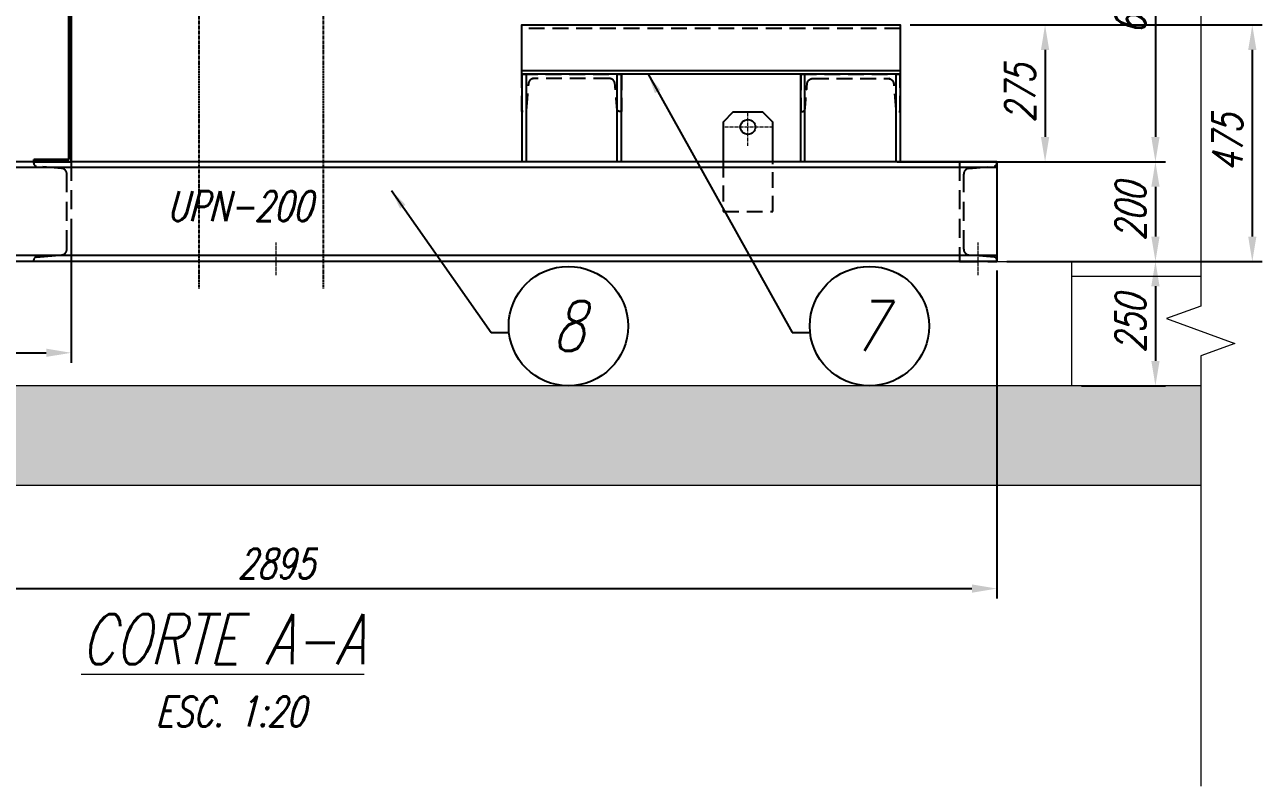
# Model space of a CAD drawing. Header units: millimetres. Extents: x -2122 to 22797, y 3569 to 89276.
# Drawn here: x 9853 to 12339, y 15807 to 17337 of the extents above; entities that cross this region are included whole.
import ezdxf
from ezdxf.enums import TextEntityAlignment as Align

# ---------------------------------------------------------------- set-up
doc = ezdxf.new("R2010")
doc.units = ezdxf.units.MM
doc.header["$LTSCALE"] = 20
doc.linetypes.add('CENTER', pattern=[2, 1.25, -0.25, 0.25, -0.25])
doc.linetypes.add('HIDDEN', pattern=[9.525, 6.35, -3.175])
for name, color, linetype, lineweight in [('IA-DIBUJO', 3, 'Continuous', 30), ('IA-TITLE', 6, 'Continuous', 13), ('IA-TRAZ', 8, 'Continuous', 5)]:
    doc.layers.add(name, color=color, linetype=linetype, lineweight=lineweight)
for name, color, linetype in [('IA-DIM', 7, 'Continuous'), ('IA-EJES', 4, 'CENTER'), ('IA-ESTRUCTURAS', 2, 'Continuous'), ('IA-SEGM', 1, 'HIDDEN'), ('IA-TEXT', 2, 'Continuous')]:
    doc.layers.add(name, color=color, linetype=linetype)
doc.styles.add('ING-AMB', font='romans.shx', dxfattribs={"width": 0.75, "oblique": 15})
doc.styles.add('SALVADOR', font='romans.shx', dxfattribs={"width": 0.75, "oblique": 15})
doc.dimstyles.new('ING-AMB 16', dxfattribs={"dimscale": 16, "dimtxt": 3, "dimasz": 2.5, "dimexe": 1, "dimexo": 1, "dimgap": 1, "dimtad": 1, "dimdec": 0, "dimzin": 0, "dimdsep": 46, "dimtxsty": 'ING-AMB', "dimcen": 0.1, "dimclrd": 7, "dimclre": 7, "dimclrt": 2, "dimadec": 0, "dimazin": 0, "dimtfac": 1, "dimtdec": 0, "dimtmove": 0, "dimatfit": 0, "dimfxl": 1.25, "dimtfill": 1, "dimtolj": 1, "dimtzin": 0, "dimarcsym": 1})
doc.dimstyles.new('ING-AMB 20', dxfattribs={"dimscale": 20, "dimtxt": 3, "dimasz": 2.5, "dimexe": 1, "dimexo": 1, "dimgap": 1, "dimtad": 1, "dimdec": 0, "dimzin": 0, "dimdsep": 46, "dimtxsty": 'ING-AMB', "dimcen": 0.1, "dimclrd": 7, "dimclre": 7, "dimclrt": 2, "dimadec": 0, "dimazin": 0, "dimtfac": 1, "dimtdec": 0, "dimtmove": 0, "dimatfit": 0, "dimfxl": 1.25, "dimtolj": 1, "dimtzin": 0, "dimarcsym": 1})

# ---------------------------------------------------------------- blocks, each defined once
blk = doc.blocks.new('*D137')
at = {"layer": 'Defpoints', "color": 0, "transparency": 16777216}
for p in [(8911, 16861.3), (11806, 16862.7), (11806, 16203.8)]:
    blk.add_point(p, dxfattribs=at)
at = {"layer": 'IA-DIM', "color": 7, "lineweight": -2, "transparency": 16777216}
for p, q in [((8911, 16841.3), (8911, 16183.8)), ((11806, 16842.7), (11806, 16183.8)), ((8961, 16203.8), (11756, 16203.8))]:
    blk.add_line(p, q, dxfattribs=at)
at = {"layer": 'IA-DIM', "color": 7, "transparency": 16777216}
for points in [[(8961, 16212.2), (8961, 16195.5), (8911, 16203.8)], [(11756, 16212.2), (11756, 16195.5), (11806, 16203.8)]]:
    blk.add_solid(points, dxfattribs=at)
at = {"layer": 'IA-DIM', "color": 2, "transparency": 16777216, "insert": (10358.5, 16253.8), "char_height": 60, "attachment_point": 5, "style": 'ING-AMB'}
blk.add_mtext('\\A1;2895', dxfattribs=at)
blk = doc.blocks.new('*D149')
at = {"layer": 'Defpoints', "color": 0, "transparency": 16777216}
for p in [(12018.8, 17691.3), (11806, 17061.3), (12124.7, 17061.3)]:
    blk.add_point(p, dxfattribs=at)
at = {"layer": 'IA-DIM', "color": 7, "lineweight": -2, "transparency": 16777216}
for p, q in [((12038.8, 17691.3), (12144.7, 17691.3)), ((12124.7, 17641.3), (12124.7, 17111.3)), ((11826, 17061.3), (12144.7, 17061.3))]:
    blk.add_line(p, q, dxfattribs=at)
at = {"layer": 'IA-DIM', "color": 7, "transparency": 16777216}
for points in [[(12116.4, 17641.3), (12133, 17641.3), (12124.7, 17691.3)], [(12116.4, 17111.3), (12133, 17111.3), (12124.7, 17061.3)]]:
    blk.add_solid(points, dxfattribs=at)
at = {"layer": 'IA-DIM', "color": 2, "transparency": 16777216, "insert": (12074.7, 17376.3), "char_height": 60, "attachment_point": 5, "rotation": 90, "style": 'ING-AMB'}
blk.add_mtext('\\A1;630', dxfattribs=at)
blk = doc.blocks.new('*D150')
at = {"layer": 'Defpoints', "color": 0, "transparency": 16777216}
for p in [(11806, 17061.3), (11806, 16861.3), (12124.7, 16861.3)]:
    blk.add_point(p, dxfattribs=at)
at = {"layer": 'IA-DIM', "color": 7, "lineweight": -2, "transparency": 16777216}
for p, q in [((11826, 17061.3), (12144.7, 17061.3)), ((12124.7, 17011.3), (12124.7, 16911.3)), ((11826, 16861.3), (12144.7, 16861.3))]:
    blk.add_line(p, q, dxfattribs=at)
at = {"layer": 'IA-DIM', "color": 7, "transparency": 16777216}
for points in [[(12116.4, 17011.3), (12133, 17011.3), (12124.7, 17061.3)], [(12116.4, 16911.3), (12133, 16911.3), (12124.7, 16861.3)]]:
    blk.add_solid(points, dxfattribs=at)
at = {"layer": 'IA-DIM', "color": 2, "transparency": 16777216, "insert": (12074.7, 16961.3), "char_height": 60, "attachment_point": 5, "rotation": 90, "style": 'ING-AMB'}
blk.add_mtext('\\A1;200', dxfattribs=at)
blk = doc.blocks.new('*D151')
at = {"layer": 'Defpoints', "color": 0, "transparency": 16777216}
for p in [(11806, 16861.3), (11956, 16611.3), (12124.7, 16611.3)]:
    blk.add_point(p, dxfattribs=at)
at = {"layer": 'IA-DIM', "color": 7, "lineweight": -2, "transparency": 16777216}
for p, q in [((11826, 16861.3), (12144.7, 16861.3)), ((12124.7, 16811.3), (12124.7, 16661.3)), ((11976, 16611.3), (12144.7, 16611.3))]:
    blk.add_line(p, q, dxfattribs=at)
at = {"layer": 'IA-DIM', "color": 7, "transparency": 16777216}
for points in [[(12116.4, 16811.3), (12133, 16811.3), (12124.7, 16861.3)], [(12116.4, 16661.3), (12133, 16661.3), (12124.7, 16611.3)]]:
    blk.add_solid(points, dxfattribs=at)
at = {"layer": 'IA-DIM', "color": 2, "transparency": 16777216, "insert": (12074.7, 16736.3), "char_height": 60, "attachment_point": 5, "rotation": 90, "style": 'ING-AMB'}
blk.add_mtext('\\A1;250', dxfattribs=at)
blk = doc.blocks.new('*D152')
at = {"layer": 'Defpoints', "color": 0, "transparency": 16777216}
for p in [(11612, 17336.3), (11586.1, 17061.3), (11903, 17061.3)]:
    blk.add_point(p, dxfattribs=at)
at = {"layer": 'IA-DIM', "color": 7, "lineweight": -2, "transparency": 16777216}
for p, q in [((11632, 17336.3), (11923, 17336.3)), ((11903, 17286.3), (11903, 17111.3)), ((11606.1, 17061.3), (11923, 17061.3))]:
    blk.add_line(p, q, dxfattribs=at)
at = {"layer": 'IA-DIM', "color": 7, "transparency": 16777216}
for points in [[(11894.7, 17286.3), (11911.3, 17286.3), (11903, 17336.3)], [(11894.7, 17111.3), (11911.3, 17111.3), (11903, 17061.3)]]:
    blk.add_solid(points, dxfattribs=at)
at = {"layer": 'IA-DIM', "color": 2, "transparency": 16777216, "insert": (11853, 17198.8), "char_height": 60, "attachment_point": 5, "rotation": 90, "style": 'ING-AMB'}
blk.add_mtext('\\A1;275', dxfattribs=at)
blk = doc.blocks.new('*D153')
at = {"layer": 'Defpoints', "color": 0, "transparency": 16777216}
for p in [(8911, 16961.3), (9946.3, 16961.3), (9946.3, 16677.6)]:
    blk.add_point(p, dxfattribs=at)
at = {"layer": 'IA-DIM', "color": 7, "lineweight": -2, "transparency": 16777216}
for p, q in [((8911, 16941.3), (8911, 16657.6)), ((9946.3, 16941.3), (9946.3, 16657.6)), ((8961, 16677.6), (9896.3, 16677.6))]:
    blk.add_line(p, q, dxfattribs=at)
at = {"layer": 'IA-DIM', "color": 7, "transparency": 16777216}
for points in [[(8961, 16686), (8961, 16669.3), (8911, 16677.6)], [(9896.3, 16686), (9896.3, 16669.3), (9946.3, 16677.6)]]:
    blk.add_solid(points, dxfattribs=at)
at = {"layer": 'IA-DIM', "color": 2, "transparency": 16777216, "insert": (9428.6, 16727.6), "char_height": 60, "attachment_point": 5, "style": 'ING-AMB'}
blk.add_mtext('\\A1;1035', dxfattribs=at)
blk = doc.blocks.new('*D154')
at = {"layer": 'Defpoints', "color": 0, "transparency": 16777216}
for p in [(11849.9, 17336.3), (11806, 16861.3), (12319.3, 16861.3)]:
    blk.add_point(p, dxfattribs=at)
at = {"layer": 'IA-DIM', "color": 7, "lineweight": -2, "transparency": 16777216}
for p, q in [((11869.9, 17336.3), (12339.3, 17336.3)), ((12319.3, 17286.3), (12319.3, 16911.3)), ((11826, 16861.3), (12339.3, 16861.3))]:
    blk.add_line(p, q, dxfattribs=at)
at = {"layer": 'IA-DIM', "color": 7, "transparency": 16777216}
for points in [[(12311, 17286.3), (12327.6, 17286.3), (12319.3, 17336.3)], [(12311, 16911.3), (12327.6, 16911.3), (12319.3, 16861.3)]]:
    blk.add_solid(points, dxfattribs=at)
at = {"layer": 'IA-DIM', "color": 2, "transparency": 16777216, "insert": (12269.3, 17098.8), "char_height": 60, "attachment_point": 5, "rotation": 90, "style": 'ING-AMB'}
blk.add_mtext('\\A1;475', dxfattribs=at)
blk = doc.blocks.new('EJE')
blk.add_circle((0, 6), 6)
at = {"style": 'SALVADOR', "oblique": 15, "width": 0.75}
blk.add_attdef('N', text='', height=5, dxfattribs=at).set_placement((0, 6), align=Align.MIDDLE)

msp = doc.modelspace()

# ---------------------------------------------------------------- hatches: boundary and pattern name
at = {"layer": 'IA-TRAZ'}
h = msp.add_hatch(dxfattribs=at)
h.set_pattern_fill('AR-CONC', color=256)
h.set_pattern_definition([(50, (5285.04, -593.7), (182.1847, -15.9391), [19.05, -209.55]), (355, (5285.04, -593.7), (-35.2434, 191.0568), [15.24, -167.6406]), (100.4514, (5300.23, -595.03), (146.9412, 175.1178), [16.19, -178.0902]), (46.1842, (5285.04, -542.9), (271.079, -42.0423), [28.575, -314.325]), (96.6356, (5307.63, -546.4), (237.404, 247.426), [24.285, -267.1356]), (351.1842, (5285.04, -542.9), (237.404, 247.426), [22.86, -251.4597]), (21, (5310.44, -555.6), (151.6144, -102.2652), [19.05, -209.55]), (326, (5310.44, -555.6), (61.802, 184.188), [15.24, -167.64]), (71.4514, (5323.08, -564.13), (213.4164, 81.9228), [16.19, -178.09]), (37.5, (5285.04, -593.7), (3.0886, 84.55504), [0, -165.608, 0, -170.18, 0, -168.275]), (7.5, (5285.04, -593.7), (66.81966, 100.18057), [0, -97.028, 0, -161.798, 0, -64.135]), (327.5, (5228.4, -593.7), (135.5906, -5.72874), [0, -63.5, 0, -198.12, 0, -262.89]), (317.5, (5203, -593.7), (148.1292, 25.4265), [0, -82.55, 0, -131.572, 0, -186.69])])
h.paths.add_polyline_path([(12215.7, 16611.3), (9450.1, 16611.3), (9450.1, 16411.3), (12215.7, 16411.3)])
h.paths.add_polyline_path([(9450.1, 16611.3), (7878, 16611.3), (7878, 16411.3), (9450.1, 16411.3)])

# ---------------------------------------------------------------- linework, layer by layer
at = {"layer": 'IA-DIBUJO'}
for p, q in [((9941.8, 17483.9), (9941.8, 17066.3)), ((9946.8, 17483.9), (9946.8, 17061.3)), ((9871.3, 17061.3), (9871.3, 17066.3)), ((9871.3, 17066.3), (9941.8, 17066.3)), ((9946.8, 17061.3), (9871.3, 17061.3))]:
    msp.add_line(p, q, dxfattribs=at)
at = {"layer": 'IA-EJES', "ltscale": 0.25}
for p, q in [((10203, 18584.8), (10203, 16807.1)), ((10453, 18584.8), (10453, 16807.1))]:
    msp.add_line(p, q, dxfattribs=at)
at = {"layer": 'IA-EJES', "lineweight": 15, "ltscale": 0.25}
for p, q in [((11306, 17093.5, 0), (11306, 17160.9, 0)), ((11356, 17131.3), (11256, 17131.3)), ((10358.5, 16833.3), (10358.5, 16900.8)), ((11768.5, 16833.3), (11768.5, 16900.8))]:
    msp.add_line(p, q, dxfattribs=at)
at = {"layer": 'IA-ESTRUCTURAS', "extrusion": (2.44929e-16, 1, -1.83697e-16)}
for p, q in [((10852, 17237.3), (10852, 17061.3)), ((10860.5, 17237.3), (10860.5, 17061.3)), ((11043.5, 17061.3), (11043.5, 17237.3)), ((11052, 17061.3), (11052, 17237.3))]:
    msp.add_line(p, q, dxfattribs=at)
at = {"layer": 'IA-ESTRUCTURAS', "extrusion": (-2.44929e-16, 1, -1.83697e-16)}
for p, q in [((11412, 17061.3), (11412, 17237.3)), ((11420.5, 17061.3), (11420.5, 17237.3)), ((11603.5, 17237.3), (11603.5, 17061.3)), ((11612, 17237.3), (11612, 17061.3))]:
    msp.add_line(p, q, dxfattribs=at)
at = {"layer": 'IA-ESTRUCTURAS', "extrusion": (2.06626e-48, 1, -1.83697e-16)}
for p, q in [((11806, 17061.3), (8911, 17061.3)), ((11806, 17061.3), (11806, 16861.3)), ((11806, 16872.8), (8911, 16872.8)), ((11806, 16861.3), (8911, 16861.3))]:
    msp.add_line(p, q, dxfattribs=at)
at = {"layer": 'IA-ESTRUCTURAS', "extrusion": (2.06626e-48, -1, -1.83697e-16)}
msp.add_line((11806, 17049.8), (8911, 17049.8), dxfattribs=at)
at = {"layer": 'IA-ESTRUCTURAS'}
msp.add_lwpolyline([(11612, 17237.3), (10852, 17237.3), (10852, 17336.3), (11612, 17336.3)], close=True, dxfattribs=at)
msp.add_lwpolyline([(11612, 17244.1), (10852, 17244.1)], dxfattribs=at)
at = {"layer": 'IA-ESTRUCTURAS', "color": 2}
msp.add_lwpolyline([(11356, 17061.3), (11356, 17141.3), (11336, 17161.3), (11276, 17161.3), (11256, 17141.3), (11256, 17061.3)], dxfattribs=at)
msp.add_circle((11306, 17131.3, 0), 15, dxfattribs=at)
at = {"layer": 'IA-SEGM', "ltscale": 0.25, "extrusion": (2.44929e-16, 1, -1.83697e-16)}
msp.add_line((11052, 17237.3), (10852, 17237.3), dxfattribs=at)
at = {"layer": 'IA-SEGM', "ltscale": 0.25, "extrusion": (-2.44929e-16, 1, -1.83697e-16)}
msp.add_line((11412, 17237.3), (11612, 17237.3), dxfattribs=at)
at = {"layer": 'IA-SEGM', "ltscale": 0.25}
msp.add_line((11256, 16961.3), (11356, 16961.3), dxfattribs=at)
for points in [[(11612, 17329.4), (10852, 17329.4)], [(11256, 17061.3), (11256, 16961.3)], [(11356, 16961.3), (11356, 17061.3)]]:
    msp.add_lwpolyline(points, dxfattribs=at)
at = {"layer": 'IA-SEGM', "ltscale": 0.3}
for points in [[(9937.8, 16885.8), (9937.8, 17036.8, 0.390038), (9927.3, 17048.2), (9876.8, 17052.5, -0.390038), (9871.3, 17058.4), (9871.3, 17061.3), (9946.3, 17061.3), (9946.3, 16861.3), (9871.3, 16861.3), (9871.3, 16864.1, -0.390038), (9876.8, 16870.1), (9927.3, 16874.3, 0.390038)], [(11739.5, 16885.8), (11739.5, 17036.8, -0.390038), (11750, 17048.2), (11800.5, 17052.5, 0.390038), (11806, 17058.4), (11806, 17061.3), (11731, 17061.3), (11731, 16861.3), (11806, 16861.3), (11806, 16864.1, 0.390038), (11800.5, 16870.1), (11750, 16874.3, -0.390038)]]:
    msp.add_lwpolyline(points, format="xyb", close=True, dxfattribs=at)
at = {"layer": 'IA-SEGM', "ltscale": 0.25}
for points in [[(10852, 17162.3), (10852, 17199.8), (10852, 17237.3)], [(10852, 17237.3), (10952, 17237.3), (11052, 17237.3)], [(11052, 17237.3), (11052, 17199.8), (11052, 17162.3)], [(11612, 17237.3), (11512, 17237.3), (11412, 17237.3)], [(11412, 17237.3), (11412, 17199.8), (11412, 17162.3)], [(11612, 17162.3), (11612, 17199.8), (11612, 17237.3)], [(10854.8, 17162.3), (10853.4, 17162.3), (10852, 17162.3)], [(11052, 17162.3), (11050.5, 17162.3), (11049.1, 17162.3)], [(11412, 17162.3), (11413.4, 17162.3), (11414.8, 17162.3)], [(11609.1, 17162.3), (11610.5, 17162.3), (11612, 17162.3)]]:
    msp.add_open_spline(points, degree=2, dxfattribs=at)
for points, weights, knots in [([(11027.5, 17228.8), (10952, 17228.8), (10876.5, 17228.8), (10865.9, 17228.8), (10865, 17218.2), (10862.9, 17193), (10860.8, 17167.8), (10860.3, 17162.3), (10854.8, 17162.3)], [1, 1, 1, 0.73591517227, 1, 1, 1, 0.73618993247, 1], [0, 0, 0, 1, 1, 2.487558, 2.487558, 3.487558, 3.487558, 4.974304, 4.974304, 4.974304]), ([(11049.1, 17162.3), (11043.6, 17162.3), (11043.1, 17167.8), (11041, 17193), (11038.9, 17218.2), (11038, 17228.8), (11027.5, 17228.8)], [1, 0.736189932283, 1, 1, 1, 0.73591517227, 1], [9.974304, 9.974304, 9.974304, 11.46105, 11.46105, 12.46105, 12.46105, 13.948608, 13.948608, 13.948608]), ([(11414.8, 17162.3), (11420.3, 17162.3), (11420.8, 17167.8), (11422.9, 17193), (11425, 17218.2), (11425.9, 17228.8), (11436.5, 17228.8)], [1, 0.736189932283, 1, 1, 1, 0.73591517227, 1], [9.974304, 9.974304, 9.974304, 11.46105, 11.46105, 12.46105, 12.46105, 13.948608, 13.948608, 13.948608]), ([(11436.5, 17228.8), (11512, 17228.8), (11587.5, 17228.8), (11598, 17228.8), (11598.9, 17218.2), (11601, 17193), (11603.1, 17167.8), (11603.6, 17162.3), (11609.1, 17162.3)], [1, 1, 1, 0.73591517227, 1, 1, 1, 0.73618993247, 1], [0, 0, 0, 1, 1, 2.487558, 2.487558, 3.487558, 3.487558, 4.974304, 4.974304, 4.974304])]:
    msp.add_rational_spline(points, weights, degree=2, knots=knots, dxfattribs=at)
at = {"layer": 'IA-TRAZ', "extrusion": (2.2446e-16, 1, -2.22045e-16)}
for p, q in [((10512.2, 16861.3), (10162.2, 16861.3)), ((11956, 16831.3), (12215.7, 16831.3)), ((12215.7, 16611.3), (7878, 16611.3)), ((7878, 16411.3), (12215.7, 16411.3))]:
    msp.add_line(p, q, dxfattribs=at)
at = {"layer": 'IA-TRAZ'}
msp.add_lwpolyline([(12215.7, 17736), (12215.7, 16771.3), (12147.1, 16746.3), (12284.4, 16696.3), (12215.7, 16671.3), (12215.7, 15806.6)], dxfattribs=at)
msp.add_lwpolyline([(8761, 16861.3), (11956, 16861.3), (11956, 16611.3), (8761, 16611.3)], close=True, dxfattribs=at)

# ---------------------------------------------------------------- block references
at = {"layer": 'IA-TEXT'}
ref = msp.add_blockref('EJE', (10945.4, 16851.3, 10192.1), dxfattribs=dict(at, xscale=20, yscale=20, zscale=20, rotation=180))
ref.add_attrib('N', '8', dxfattribs={"layer": '0', "height": 100, "style": 'SALVADOR', "oblique": 15, "width": 0.75}).set_placement((10945.4, 16731.3, 10192.1), align=Align.MIDDLE)
ref = msp.add_blockref('EJE', (11550.2, 16851.3, 10192.1), dxfattribs=dict(at, xscale=20, yscale=20, zscale=20, rotation=180))
ref.add_attrib('N', '7', dxfattribs={"layer": '0', "height": 100, "style": 'SALVADOR', "oblique": 15, "width": 0.75}).set_placement((11550.2, 16731.3, 10192.1), align=Align.MIDDLE)

# ---------------------------------------------------------------- texts
at = {"layer": 'IA-DIM', "color": 2, "insert": (10116.5, 15926.7), "char_height": 60, "attachment_point": 7, "style": 'ING-AMB'}
msp.add_mtext('ESC. 1:20', dxfattribs=at)
at = {"layer": 'IA-TEXT', "color": 2, "insert": (10139.4, 16942.4), "char_height": 60, "attachment_point": 7, "style": 'ING-AMB'}
msp.add_mtext('UPN-200', dxfattribs=at)
at = {"layer": 'IA-TITLE', "insert": (9026, 16152.1), "char_height": 100, "attachment_point": 1, "style": 'ING-AMB'}
msp.add_mtext_dynamic_manual_height_columns('\\pi940.37432;{\\LCORTE A-A}', width=2506.512, gutter_width=250, heights=[0], dxfattribs=at)

# ---------------------------------------------------------------- dimensions: what is measured, and where the dimension line sits
at = {"layer": 'IA-DIM'}
for base, p1, p2, picture, middle in [((12124.7, 17061.3), (12018.8, 17691.3), (11806, 17061.3), '*D149', (12074.7, 17376.3)), ((11903, 17061.3), (11612, 17336.3), (11586.1, 17061.3), '*D152', (11853, 17198.8)), ((12319.3, 16861.3), (11849.9, 17336.3), (11806, 16861.3), '*D154', (12269.3, 17098.8)), ((12124.7, 16861.3), (11806, 17061.3), (11806, 16861.3), '*D150', (12074.7, 16961.3)), ((12124.7, 16611.3), (11806, 16861.3), (11956, 16611.3), '*D151', (12074.7, 16736.3))]:
    dim = msp.add_linear_dim(base=base, p1=p1, p2=p2, angle=90, dimstyle='ING-AMB 20', override={"dimpost": '\\X'}, dxfattribs=at)
    dim.commit()
    dim.dimension.update_dxf_attribs({"geometry": picture, "text_midpoint": middle})
for base, p1, p2, picture, middle in [((9946.3, 16677.6), (8911, 16961.3), (9946.3, 16961.3), '*D153', (9428.6, 16727.6)), ((11806, 16203.8), (8911, 16861.3), (11806, 16862.7), '*D137', (10358.5, 16253.8))]:
    dim = msp.add_linear_dim(base=base, p1=p1, p2=p2, dimstyle='ING-AMB 20', override={"dimpost": '\\X'}, dxfattribs=at)
    dim.commit()
    dim.dimension.update_dxf_attribs({"geometry": picture, "text_midpoint": middle})

# ---------------------------------------------------------------- leaders
at = {"layer": 'IA-TEXT'}
for points in [[(11105.4, 17237.3, 10192.1), (11394.7, 16718.7, 10192.1), (11430.8, 16718.7, 10192.1)], [(10589.7, 17003.9, 10192.1), (10789.9, 16718.7, 10192.1), (10826.1, 16718.7, 10192.1)]]:
    msp.add_leader(points, dimstyle='ING-AMB 16', override={"dimgap": 1, "dimtad": 0}, dxfattribs=at)

doc.saveas('drawing.dxf')
